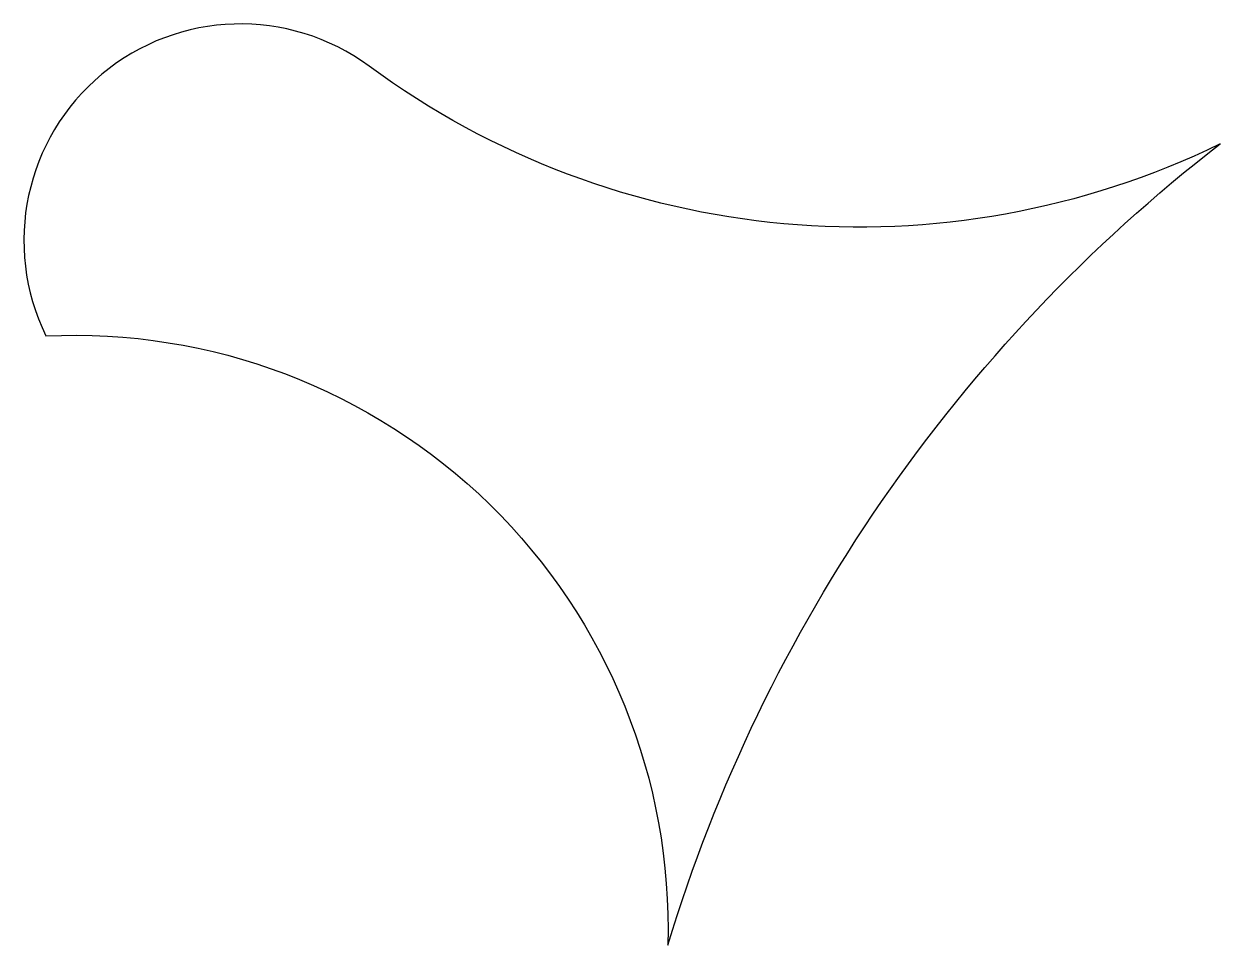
# Model space of a CAD drawing. Header units: inches. Extents: x 11.5 to 24.6, y 9 to 19.1.
import ezdxf

# ---------------------------------------------------------------- set-up
doc = ezdxf.new("R2010")
doc.units = ezdxf.units.IN
doc.header["$MEASUREMENT"] = 0

msp = doc.modelspace()

# ---------------------------------------------------------------- linework, layer by layer
msp.add_lwpolyline([(11.759, 15.668, -0.436841), (18.543, 9.026, -0.155656), (24.568, 17.763, -0.279018), (15.285, 18.61, 0.784612)], format="xyb", close=True)

doc.saveas('drawing.dxf')
